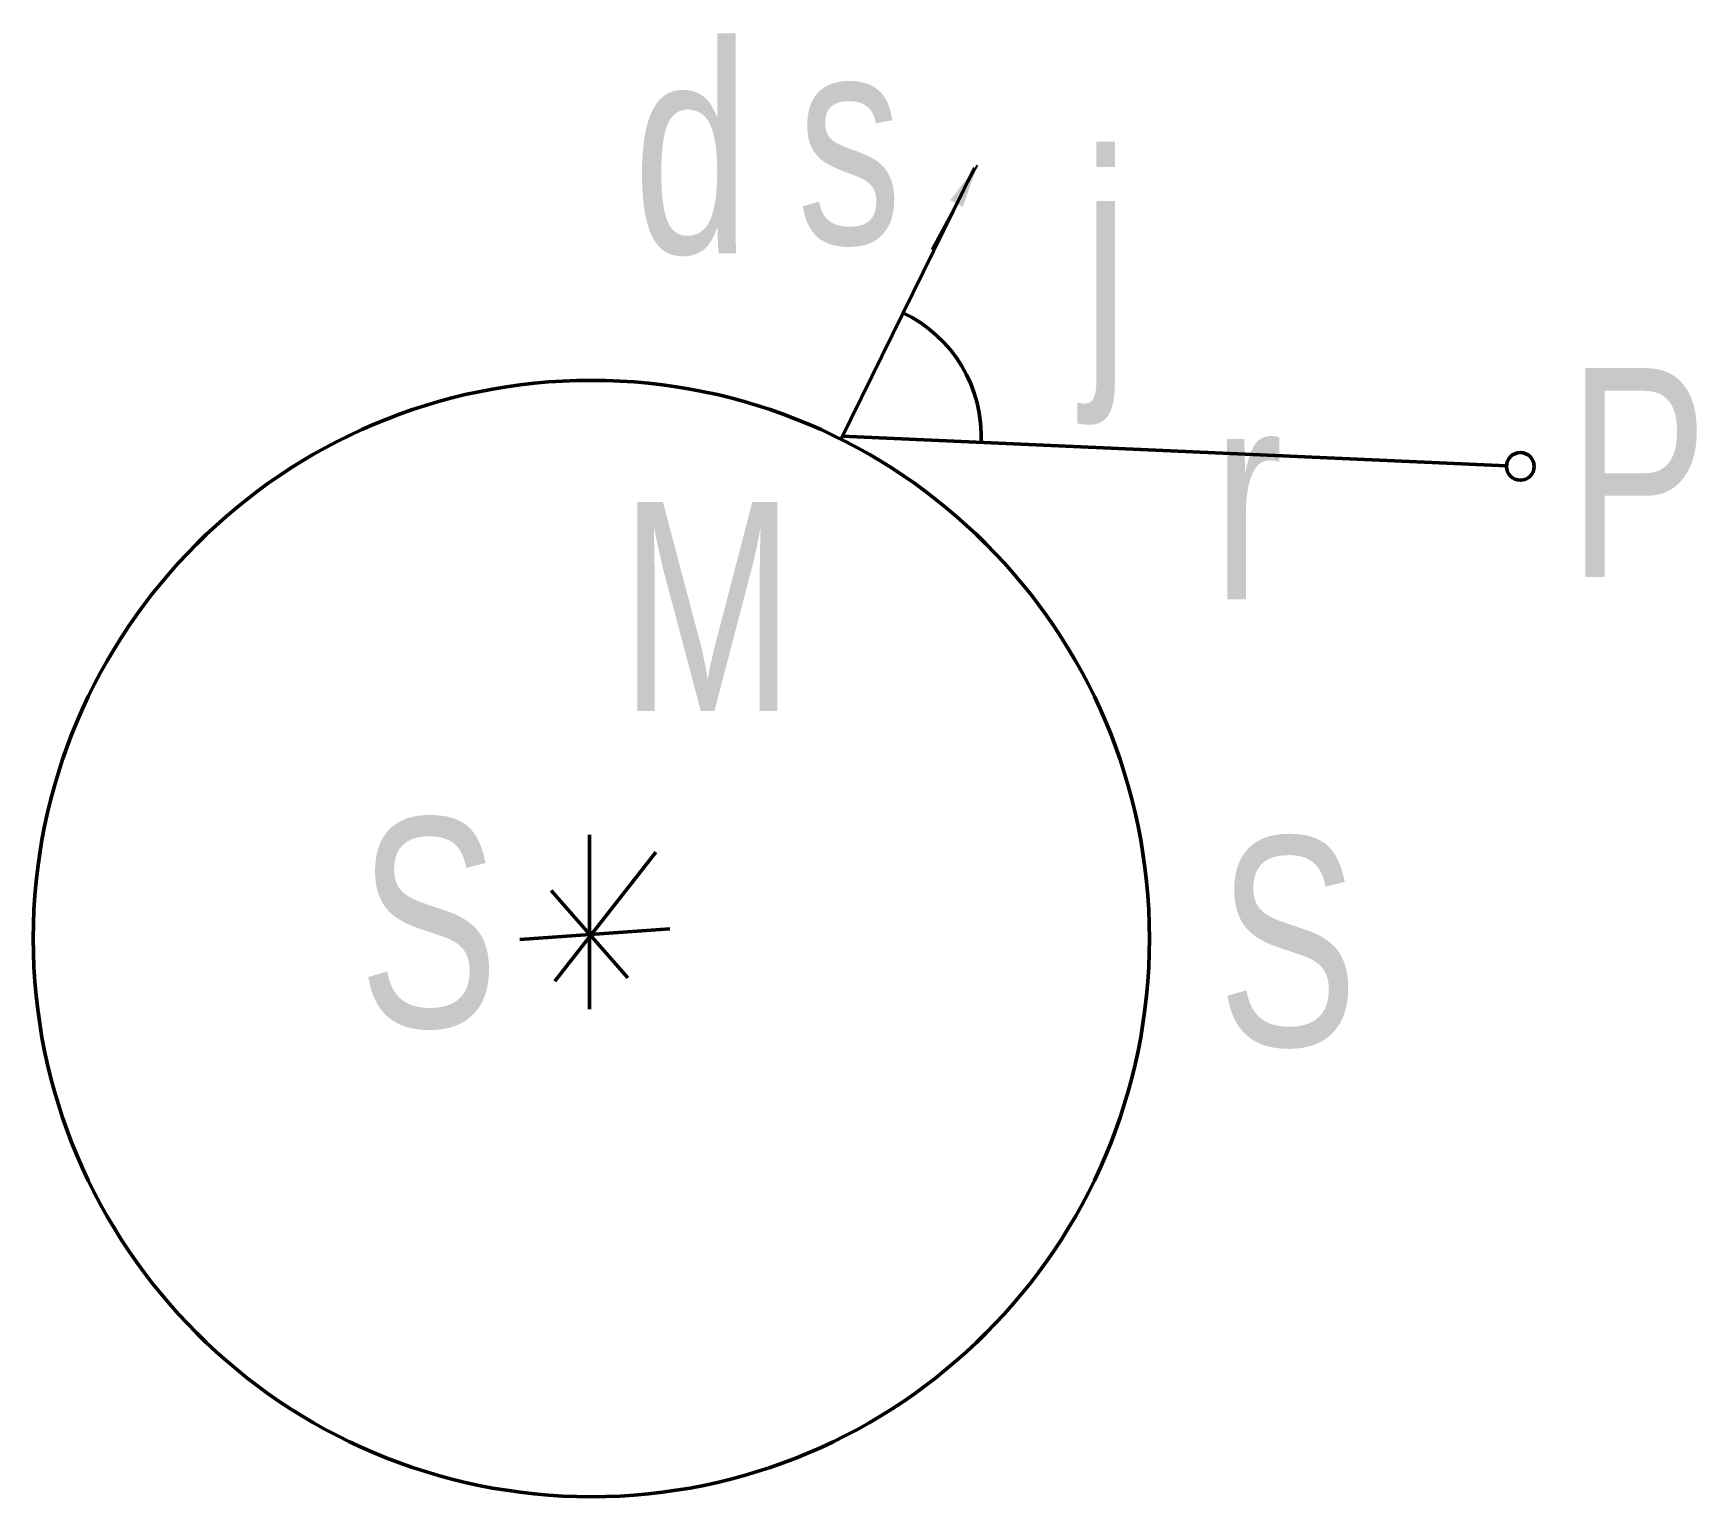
# Model space of a CAD drawing. Header units: millimetres. Extents: x 13.5 to 109, y 21.2 to 105.2.
import ezdxf

# ---------------------------------------------------------------- set-up
doc = ezdxf.new("R2010")
doc.units = ezdxf.units.MM
doc.layers.get('0').update_dxf_attribs({"linetype": 'CONTINUOUS', "lineweight": 0})
doc.styles.get("Standard").update_dxf_attribs({"font": 'txt', "width": 0.75})
doc.dimstyles.get("Standard").update_dxf_attribs({"dimtxt": 2.5, "dimasz": 2.5, "dimexe": 1.25, "dimexo": 0.625, "dimtad": 1, "dimtxsty": 'Standard', "dimcen": 2.5, "dimadec": 0, "dimazin": 0, "dimtfac": 1, "dimtmove": 0, "dimatfit": 3, "dimfxl": 1, "dimarcsym": 0})

msp = doc.modelspace()

# ---------------------------------------------------------------- linework, layer by layer
at = {"lineweight": 50}
for p, q in [((59.821, 81.894), (67.5, 97.5)), ((59.884, 82.084), (98.048, 80.384)), ((45.4, 59.2), (45.4, 49.2)), ((43.4, 50.8), (49.2, 58.2)), ((47.6, 51), (43.2, 56)), ((41.4, 53.2), (50, 53.8))]:
    msp.add_line(p, q, dxfattribs=at)
for centre, radius in [((45.5, 53.25), 32.048), ((98.851, 80.356), 0.793)]:
    msp.add_circle(centre, radius, dxfattribs=at)
msp.add_arc((60.047, 82.084), 7.844, 357.01854, 64.76717, dxfattribs=at)

# ---------------------------------------------------------------- texts
at = {"lineweight": 50, "char_height": 12, "width": 100, "attachment_point": 5}
for s, insert in [('d', (51.25, 98.5)), ('s', (60.32, 99.04)), ('j', (75.04, 90.56)), ('P', (105.6, 80)), ('r', (83.2, 78.72)), ('M', (52.16, 72.32)), ('S', (36.16, 54.08)), ('S', (85.5, 53))]:
    msp.add_mtext(s, dxfattribs=dict(at, insert=insert))

# ---------------------------------------------------------------- leaders
at = {"lineweight": 50}
msp.add_leader([(67.666, 97.649), (65.044, 92.815)], dimstyle='Standard', dxfattribs=at)

doc.saveas('drawing.dxf')
